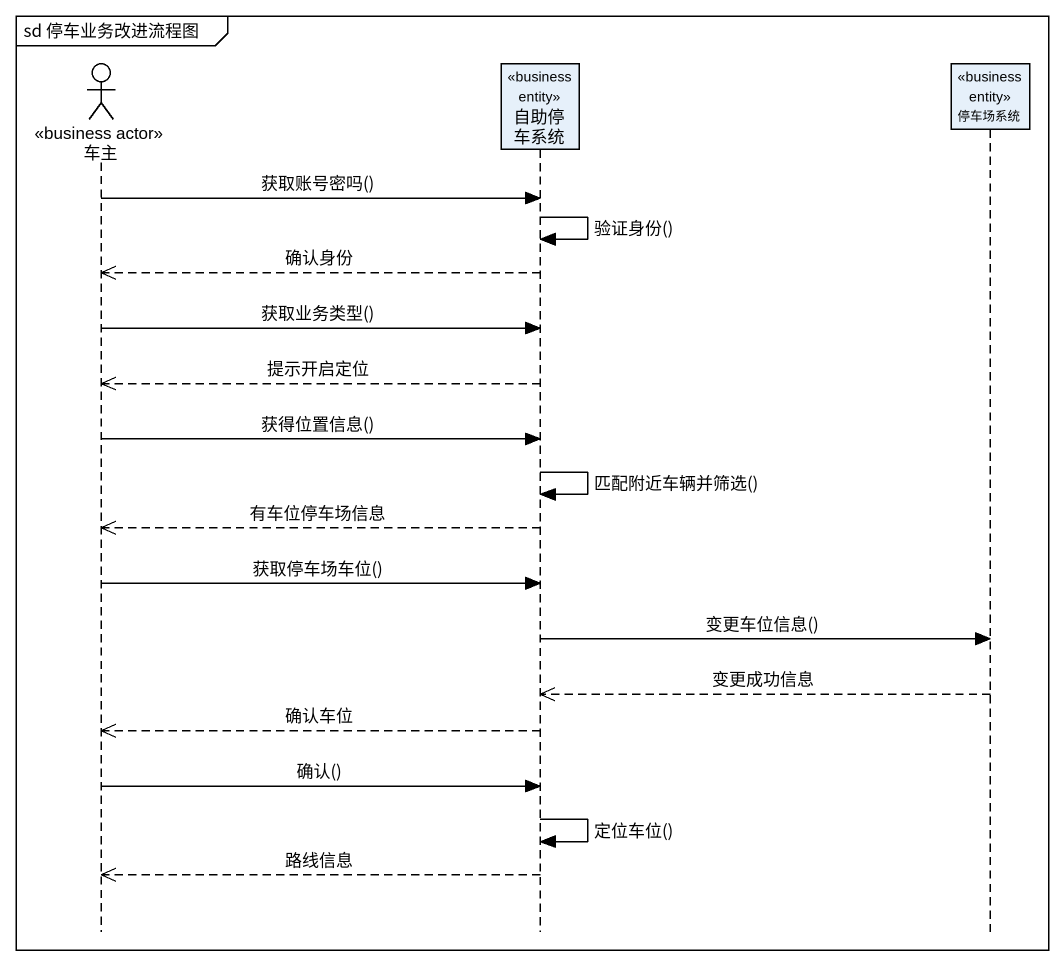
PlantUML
@startuml
mainframe sd 停车业务改进流程图
hide footbox
actor 车主 <<business actor>>
participant 自助停车系统 <<business entity>>
participant 停车场系统 <<business entity>>

车主 -> 自助停车系统 : 获取账号密吗()
自助停车系统 -> 自助停车系统 : 验证身份()
自助停车系统 -->> 车主 : 确认身份
车主 -> 自助停车系统 : 获取业务类型()
自助停车系统 -->> 车主 : 提示开启定位
车主 -> 自助停车系统 : 获得位置信息()
自助停车系统 -> 自助停车系统 : 匹配附近车辆并筛选()
自助停车系统 -->> 车主 : 有车位停车场信息
车主 -> 自助停车系统 : 获取停车场车位()
自助停车系统 -> 停车场系统 : 变更车位信息()
停车场系统 -->> 自助停车系统 : 变更成功信息
自助停车系统 -->> 车主 : 确认车位
车主 -> 自助停车系统 : 确认()
自助停车系统 -> 自助停车系统 : 定位车位()
自助停车系统 -->> 车主 : 路线信息
@enduml
